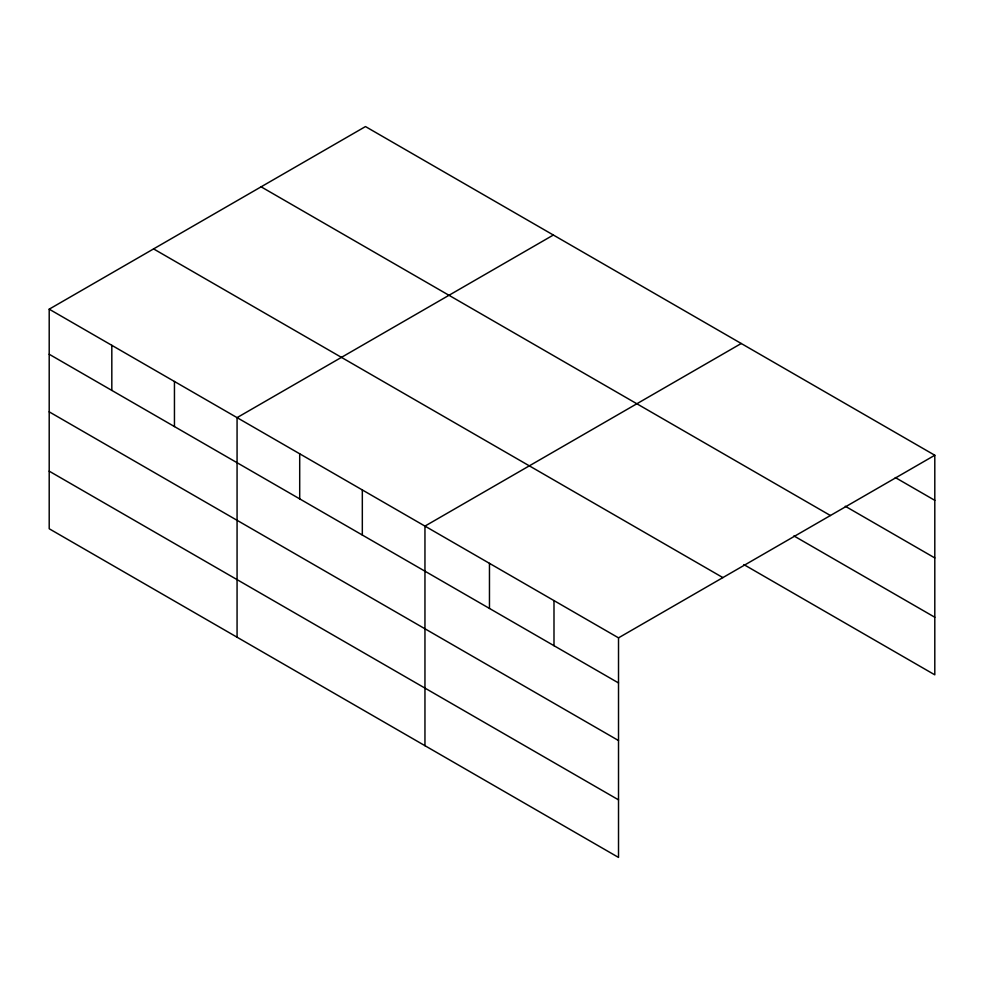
<?xml version="1.0" encoding="UTF-8"?>
<svg xmlns="http://www.w3.org/2000/svg" width="984" height="984" viewBox="0 0 984 984"><rect width="100%" height="100%" fill="white"/><g stroke="black" fill="none" stroke-linecap="round" stroke-linejoin="round"><path stroke-width="1.48" d="M49.2 309.173L618.518 637.853L618.518 857.433L49.2 528.752L49.2 309.173L365.482 126.567L934.8 455.248L934.8 674.827L743.867 564.595M553.365 235.028L237.07 417.634L237.07 637.214M741.235 343.502L424.953 526.108L424.953 745.688M618.518 637.853L934.8 455.248M895.292 477.535L934.8 500.339M845.256 506.231L934.8 557.928M261.117 186.825L830.422 515.518M793.904 535.911L934.8 617.251M153.578 248.903L722.883 577.596M49.2 354.252L618.518 682.945M49.2 411.841L618.518 740.534M49.2 471.164L618.518 799.857M553.992 600.609L553.992 645.689M489.466 563.352L489.466 608.444M362.321 489.946L362.321 535.038M299.702 453.796L299.702 498.876M174.451 381.484L174.451 426.564M111.819 345.322L111.819 390.414"/></g></svg>
